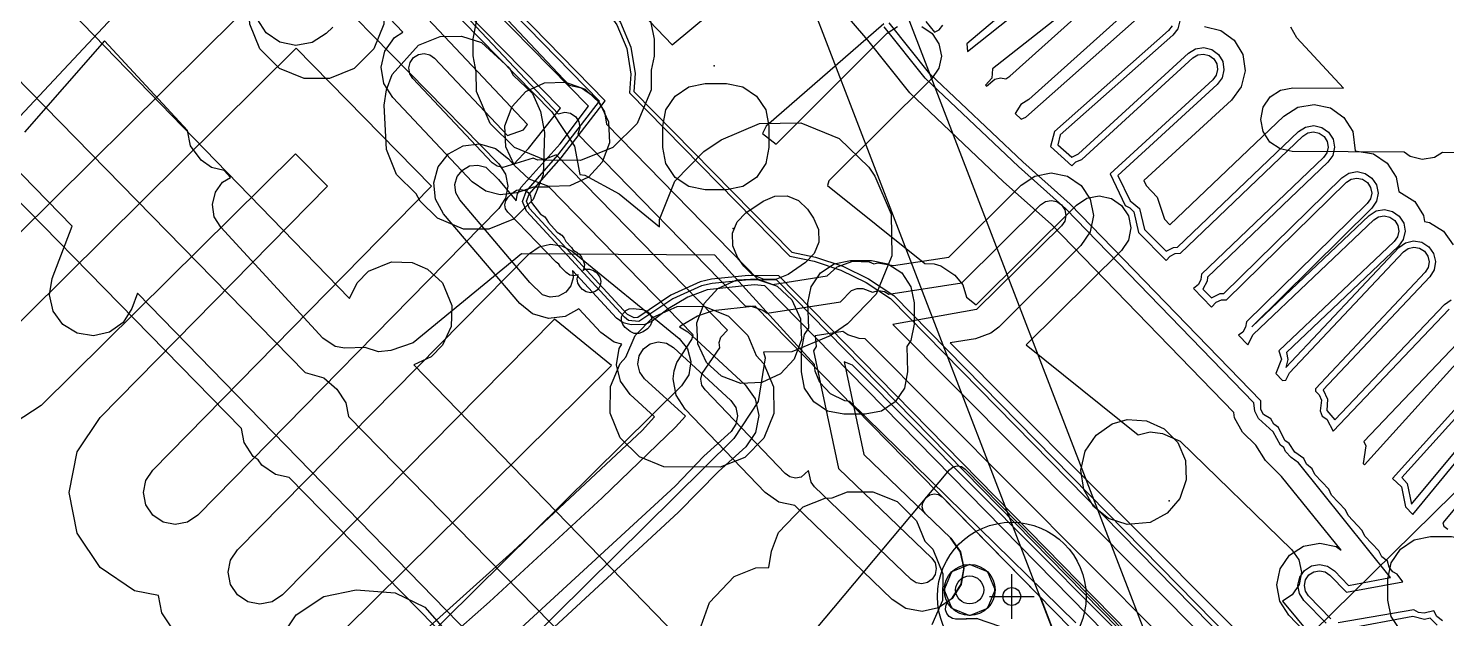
# Model space of a CAD drawing. Header units: metres. Extents: x -2677 to -840, y 169 to 1487.
# Drawn here: x -2128.6 to -2061.8, y 1042.6 to 1070.4 of the extents above; entities that cross this region are included whole.
import ezdxf

# ---------------------------------------------------------------- set-up
doc = ezdxf.new("R2010")
doc.units = ezdxf.units.M
for name, color, linetype in [('AI_GREENING_ALLOWED_ZONE', 4, 'Continuous'), ('AI_GREENING_EXCLUSIONS', 1, 'Continuous'), ('AI_GREENING_LAWN', 82, 'Continuous'), ('AI_GREENING_REJECTED', 6, 'Continuous'), ('AI_GREENING_SHRUBS', 92, 'Continuous'), ('AI_GREENING_TREES', 3, 'Continuous')]:
    doc.layers.add(name, color=color, linetype=linetype)

# ---------------------------------------------------------------- blocks, each defined once
blk = doc.blocks.new('AI_TREE')
for p, q in [((0, -0.3), (0, 0.3)), ((-0.3, 0), (0.3, 0))]:
    blk.add_line(p, q)
for radius in [1, 0.12]:
    blk.add_circle((0, 0), radius)
blk = doc.blocks.new('AI_SHRUB')
for radius in [1, 0.55]:
    blk.add_circle((0, 0), radius)

msp = doc.modelspace()

# ---------------------------------------------------------------- linework, layer by layer
at = {"layer": 'AI_GREENING_ALLOWED_ZONE'}
msp.add_lwpolyline([(-2083.885, 1042.565), (-2083.97, 1042.578), (-2084.903, 1042.553), (-2085.082, 1042.581), (-2085.24, 1042.672), (-2085.355, 1042.813), (-2085.411, 1042.985), (-2085.403, 1043.167), (-2085.33, 1043.333), (-2085.202, 1043.463), (-2085.143, 1043.503), (-2085.076, 1043.573), (-2084.709, 1044.147), (-2084.674, 1044.237), (-2084.554, 1044.909), (-2084.556, 1045.005), (-2084.702, 1045.671), (-2084.741, 1045.76), (-2085.145, 1046.339), (-2085.176, 1046.376), (-2086.355, 1047.51), (-2086.463, 1047.662), (-2086.508, 1047.844), (-2086.483, 1048.029), (-2086.392, 1048.192), (-2086.317, 1048.281), (-2086.317, 1048.281), (-2086.154, 1048.409), (-2085.953, 1048.46), (-2085.749, 1048.425), (-2085.577, 1048.31), (-2081.024, 1043.669), (-2080.915, 1043.498), (-2079.333, 1039.391)], dxfattribs=at)
at = {"layer": 'AI_GREENING_EXCLUSIONS'}
for points in [[(-2077.106, 1033.609), (-2094.992, 1080.048), (-2117.842, 1104.212), (-2118.284, 1104.204), (-2118.753, 1104.332), (-2119.436, 1104.702), (-2120.025, 1105.214), (-2120.188, 1105.54), (-2121.179, 1106.523), (-2121.615, 1107.17), (-2121.771, 1107.934), (-2121.642, 1108.649), (-2121.162, 1109.922), (-2127.615, 1146.038)], [(-2077.106, 1033.609), (-2094.992, 1080.048), (-2117.842, 1104.212), (-2118.284, 1104.204), (-2118.753, 1104.332), (-2119.436, 1104.702), (-2120.025, 1105.214), (-2120.188, 1105.54), (-2121.179, 1106.523), (-2121.615, 1107.17), (-2121.771, 1107.934), (-2121.642, 1108.649), (-2121.162, 1109.922), (-2127.615, 1146.038)], [(-2108.58, 1131.953), (-2091.805, 1083.037), (-2091.472, 1082.704), (-2091.096, 1082.119), (-2090.581, 1080.732), (-2090.352, 1080.45), (-2090.13, 1079.702), (-2090.075, 1078.923), (-2090.14, 1078.579), (-2072.857, 1033.707)], [(-2108.58, 1131.953), (-2091.805, 1083.037), (-2091.472, 1082.704), (-2091.096, 1082.119), (-2090.581, 1080.732), (-2090.352, 1080.45), (-2090.13, 1079.702), (-2090.075, 1078.923), (-2090.14, 1078.579), (-2072.857, 1033.707)], [(-2144.479, 1115.44), (-2123.201, 1093.789), (-2122.448, 1092.824), (-2121.855, 1091.593), (-2121.552, 1090.262), (-2121.551, 1089.179), (-2114.637, 1082.198), (-2113.778, 1082.124), (-2112.677, 1081.893), (-2111.612, 1081.53), (-2110.468, 1080.937), (-2101.369, 1071.55), (-2100.722, 1070.65), (-2100.233, 1069.49), (-2100.032, 1068.248), (-2100.092, 1067.403), (-2092.647, 1059.83), (-2091.529, 1059.604), (-2090.249, 1059.171), (-2089.033, 1058.579), (-2087.852, 1057.792), (-2030.968, 999.846)], [(-2144.621, 1115.3), (-2123.359, 1093.666), (-2122.606, 1092.701), (-2122.036, 1091.508), (-2121.748, 1090.22), (-2121.753, 1089.098), (-2114.727, 1082.005), (-2113.818, 1081.928), (-2112.74, 1081.703), (-2111.698, 1081.35), (-2110.612, 1080.797), (-2101.531, 1071.433), (-2100.885, 1070.533), (-2100.418, 1069.415), (-2100.229, 1068.219), (-2100.3, 1067.329), (-2092.747, 1059.646), (-2091.592, 1059.414), (-2090.336, 1058.991), (-2089.142, 1058.411), (-2087.995, 1057.652), (-2031.112, 999.707)], [(-2129.351, 1087.105), (-2119.647, 1078.479), (-2119.289, 1078.004), (-2119.289, 1078.004), (-2119.145, 1077.427), (-2119.236, 1076.839), (-2119.548, 1076.333), (-2133.866, 1061.035)], [(-2066.042, 1030.677), (-2093.351, 1058.52), (-2094.672, 1058.535), (-2096.407, 1058.364), (-2096.906, 1058.249), (-2098.246, 1057.632), (-2099.846, 1056.565), (-2100.335, 1056.618), (-2100.535, 1056.768), (-2105.15, 1061.758), (-2105.336, 1062.224), (-2105.161, 1062.695), (-2103.66, 1064.402), (-2101.702, 1066.936), (-2115.191, 1080.758)], [(-2065.802, 1030.718), (-2093.259, 1058.711), (-2094.687, 1058.734), (-2096.439, 1058.562), (-2096.962, 1058.441), (-2098.35, 1057.803), (-2099.896, 1056.759), (-2100.074, 1056.746), (-2100.388, 1056.904), (-2105.003, 1061.894), (-2105.136, 1062.227), (-2105.011, 1062.563), (-2103.506, 1064.274), (-2101.443, 1066.957), (-2115.124, 1080.976)], [(-2066.715, 1030.507), (-2093.926, 1058.251), (-2094.426, 1058.299), (-2096.639, 1058.056), (-2097.544, 1057.713), (-2098.469, 1057.17), (-2099.221, 1056.583), (-2099.578, 1056.426), (-2100.212, 1056.408), (-2100.591, 1056.499), (-2100.907, 1056.728), (-2102.981, 1058.97), (-2102.941, 1058.627), (-2103.049, 1058.252), (-2103.292, 1057.946), (-2103.633, 1057.757), (-2104.021, 1057.713), (-2104.396, 1057.82), (-2104.987, 1058.401), (-2108.281, 1062.291), (-2108.47, 1062.633), (-2108.514, 1063.02), (-2108.407, 1063.395), (-2108.164, 1063.701), (-2107.823, 1063.89), (-2107.435, 1063.934), (-2107.06, 1063.827), (-2106.469, 1063.246), (-2105.63, 1062.255), (-2105.574, 1062.58), (-2105.387, 1062.894), (-2103.557, 1064.937), (-2102.222, 1066.705), (-2115.666, 1080.389)], [(-2112.027, 1040.117), (-2105.784, 1045.731), (-2099.697, 1051.434), (-2099.116, 1052.083), (-2100.257, 1053.135), (-2100.717, 1053.766), (-2100.9, 1054.524), (-2100.78, 1055.295), (-2100.652, 1055.505), (-2101.009, 1055.59), (-2101.641, 1056.049), (-2102.675, 1057.167), (-2103.328, 1056.805), (-2104.103, 1056.716), (-2104.854, 1056.931), (-2105.464, 1057.417), (-2109.044, 1061.645), (-2109.423, 1062.328), (-2109.511, 1063.103), (-2109.296, 1063.853), (-2108.81, 1064.464), (-2108.128, 1064.842), (-2107.352, 1064.931), (-2106.602, 1064.716), (-2105.991, 1064.23), (-2105.76, 1063.957), (-2105.048, 1064.716), (-2103.537, 1066.616), (-2116.004, 1079.309)], [(-2114.397, 1079.658), (-2103.127, 1067.692), (-2102.554, 1067.57), (-2101.88, 1067.097), (-2101.466, 1066.436), (-2101.369, 1065.858), (-2094.219, 1058.527), (-2093.558, 1058.308), (-2090.987, 1058.713), (-2090.512, 1059.14), (-2089.779, 1059.41), (-2089, 1059.378), (-2088.788, 1059.281), (-2088.603, 1059.324), (-2087.861, 1059.201), (-2085.261, 1059.603), (-2081.853, 1062.985), (-2081.202, 1063.416), (-2080.436, 1063.565), (-2079.672, 1063.41), (-2079.024, 1062.974), (-2078.593, 1062.323), (-2078.444, 1061.557), (-2078.599, 1060.793), (-2079.036, 1060.145), (-2082.904, 1056.307), (-2083.274, 1056.018), (-2084.007, 1055.75), (-2085.2, 1055.565), (-2066.579, 1036.852)], [(-2134.427, 1079.227), (-2113.476, 1057.647), (-2113.124, 1058.392), (-2112.584, 1058.932), (-2111.508, 1059.38), (-2110.522, 1059.341), (-2109.799, 1059.039), (-2109.1, 1058.392), (-2108.652, 1057.316), (-2108.691, 1056.33), (-2109.1, 1055.448), (-2109.64, 1054.908), (-2110.449, 1054.529), (-2093.934, 1037.517)], [(-2115.773, 1079.222), (-2103.65, 1066.351), (-2103.333, 1066.432), (-2103.066, 1066.375), (-2102.826, 1066.206), (-2102.682, 1065.974), (-2102.636, 1065.705), (-2102.731, 1065.392), (-2094.833, 1057.295), (-2094.569, 1057.284), (-2094.021, 1057.102), (-2093.803, 1056.953), (-2090.356, 1057.496), (-2089.833, 1058.031), (-2089.577, 1058.125), (-2089.304, 1058.114), (-2088.845, 1057.955), (-2088.561, 1058.024), (-2088.292, 1057.98), (-2088.084, 1057.851), (-2084.645, 1058.383), (-2080.937, 1062.062), (-2080.71, 1062.213), (-2080.441, 1062.265), (-2080.174, 1062.211), (-2079.947, 1062.058), (-2079.796, 1061.83), (-2079.744, 1061.562), (-2079.799, 1061.295), (-2079.951, 1061.068), (-2083.949, 1057.128), (-2087.899, 1056.434), (-2067.06, 1035.492)], [(-2068.198, 1034.651), (-2089.199, 1055.756), (-2089.476, 1055.766), (-2090.014, 1055.941), (-2090.243, 1056.097), (-2091.544, 1055.892), (-2091.508, 1055.394), (-2091.626, 1055.18), (-2090.449, 1049.642), (-2086.06, 1045.422), (-2085.903, 1045.198), (-2085.845, 1044.931), (-2085.893, 1044.663), (-2086.04, 1044.433), (-2086.264, 1044.276), (-2086.531, 1044.218), (-2086.8, 1044.266), (-2087.03, 1044.413), (-2091.575, 1048.782), (-2091.731, 1049.006), (-2091.861, 1049.551), (-2092.203, 1049.245), (-2092.472, 1049.198), (-2092.739, 1049.257), (-2092.962, 1049.413), (-2096.734, 1053.347), (-2096.881, 1053.577), (-2096.929, 1053.846), (-2096.87, 1054.113), (-2096.044, 1055.332), (-2096.069, 1055.575), (-2095.992, 1055.837), (-2095.684, 1056.163), (-2103.74, 1064.422), (-2104.33, 1064.172), (-2104.603, 1064.17), (-2104.83, 1064.262), (-2106.264, 1063.823), (-2106.53, 1063.883), (-2106.753, 1064.041), (-2110.496, 1068.003), (-2110.641, 1068.235), (-2110.687, 1068.504), (-2110.626, 1068.77), (-2110.468, 1068.993), (-2110.236, 1069.138), (-2109.967, 1069.184), (-2109.701, 1069.123), (-2109.478, 1068.965), (-2106.043, 1065.329), (-2105.279, 1065.588), (-2105.095, 1065.843), (-2116.32, 1077.762)], [(-2103.692, 1037.602), (-2123.458, 1057.897), (-2123.731, 1057.176), (-2124.144, 1056.514), (-2124.78, 1056.061), (-2125.54, 1055.885), (-2126.31, 1056.014), (-2126.971, 1056.427), (-2127.425, 1057.062), (-2127.6, 1057.823), (-2127.472, 1058.592), (-2126.538, 1061.059), (-2140.679, 1075.579)], [(-2112.399, 1075.058), (-2103.948, 1066.438), (-2102.889, 1064.828), (-2102.627, 1063.495), (-2102.39, 1063.464), (-2100.78, 1062.585), (-2098.873, 1061.032), (-2098.877, 1061.363), (-2098.151, 1063.174), (-2096.788, 1064.569), (-2095.972, 1065.128), (-2094.178, 1065.895), (-2092.227, 1065.918), (-2090.416, 1065.192), (-2089.021, 1063.829), (-2088.734, 1063.41), (-2087.967, 1061.616), (-2087.944, 1059.665), (-2088.67, 1057.854), (-2090.033, 1056.459), (-2090.849, 1055.9), (-2092.643, 1055.133), (-2093.979, 1055.117), (-2093.908, 1054.85), (-2094.241, 1052.796), (-2095.381, 1051.056), (-2251.235, 896.996)], [(-2103.285, 1074.837), (-2098.281, 1069.593), (-2095.688, 1071.759)], [(-2068.206, 1041.665), (-2069.249, 1042.739), (-2069.673, 1043.394), (-2069.814, 1044.161), (-2069.651, 1044.924), (-2069.208, 1045.567), (-2068.553, 1045.991), (-2067.786, 1046.132), (-2067.023, 1045.969), (-2066.786, 1045.805), (-2069.589, 1049.271), (-2070.339, 1050.029), (-2070.796, 1050.748), (-2071.432, 1051.355), (-2071.807, 1052.039), (-2071.833, 1052.277), (-2080.438, 1061.148), (-2082.674, 1063.146), (-2087.095, 1067.327), (-2089.075, 1069.81), (-2093.395, 1074.866)], [(-2078.696, 1074.478), (-2084.406, 1069.647), (-2084.384, 1069.279), (-2080.336, 1072.495)], [(-2079.471, 1071.395), (-2083.197, 1068.465), (-2083.234, 1068.032), (-2083.526, 1067.688), (-2083.484, 1067.649), (-2083.086, 1067.983), (-2082.819, 1068.04), (-2082.579, 1067.996), (-2082.379, 1068.112), (-2076.653, 1073.262)], [(-2132.573, 1057.234), (-2117.025, 1072.624), (-2116.535, 1072.947), (-2115.958, 1073.058), (-2115.383, 1072.939), (-2114.898, 1072.608), (-2106.447, 1063.988), (-2106.129, 1063.505), (-2106.018, 1062.937), (-2106.129, 1062.37), (-2106.447, 1061.887), (-2120.622, 1047.449), (-2121.109, 1047.125), (-2121.109, 1047.125), (-2121.683, 1047.011), (-2122.257, 1047.125), (-2122.743, 1047.451), (-2123.068, 1047.938), (-2123.182, 1048.512), (-2123.067, 1049.086), (-2122.742, 1049.572), (-2109.619, 1062.938), (-2115.985, 1069.432), (-2130.463, 1055.102)], [(-2075.717, 1072.221), (-2081.496, 1067.024), (-2081.873, 1066.787), (-2082.125, 1066.36), (-2081.848, 1066.094), (-2081.632, 1066.187), (-2075.839, 1071.317)], [(-2132.893, 1071.87), (-2115.563, 1054.172), (-2114.689, 1053.919), (-2114.07, 1053.384), (-2113.644, 1052.732), (-2113.522, 1052.087), (-2095.219, 1033.395)], [(-2069.615, 1034.233), (-2089.789, 1054.506), (-2090.19, 1054.676), (-2089.261, 1050.303), (-2085.159, 1046.359), (-2084.712, 1045.719), (-2084.545, 1044.957), (-2084.682, 1044.189), (-2085.103, 1043.532), (-2085.743, 1043.085), (-2086.505, 1042.918), (-2087.274, 1043.055), (-2087.931, 1043.476), (-2092.515, 1047.901), (-2093.261, 1048.066), (-2093.901, 1048.513), (-2097.673, 1052.447), (-2098.093, 1053.105), (-2098.229, 1053.874), (-2098.184, 1054.252), (-2098.06, 1054.636), (-2097.356, 1055.719), (-2097.289, 1055.946), (-2104.071, 1062.899), (-2104.818, 1062.893), (-2105.603, 1062.628), (-2106.377, 1062.527), (-2107.061, 1062.697), (-2107.698, 1063.149), (-2111.441, 1067.11), (-2111.856, 1067.771), (-2111.986, 1068.541), (-2111.812, 1069.301), (-2111.36, 1069.938), (-2110.969, 1070.184), (-2112.207, 1071.498)], [(-2114.266, 1070.423), (-2114.578, 1070.121), (-2115.234, 1069.698), (-2116.001, 1069.558), (-2116.764, 1069.722), (-2117.406, 1070.166), (-2117.829, 1070.822)], [(-2088.312, 1070.591), (-2093.861, 1065.761), (-2094.025, 1065.423), (-2093.385, 1064.91), (-2088.164, 1070.137), (-2087.676, 1070.46)], [(-2067.274, 1042.571), (-2068.317, 1043.644), (-2068.465, 1043.874), (-2068.515, 1044.142), (-2068.457, 1044.409), (-2068.302, 1044.634), (-2068.073, 1044.783), (-2067.805, 1044.832), (-2067.537, 1044.775), (-2067.313, 1044.62), (-2066.532, 1043.816), (-2063.877, 1044.315), (-2064.149, 1044.675), (-2064.353, 1044.787), (-2064.524, 1045.001), (-2064.598, 1045.276), (-2064.871, 1045.492), (-2065.001, 1045.764), (-2065.66, 1046.462), (-2065.788, 1046.732), (-2066.446, 1047.428), (-2066.576, 1047.7), (-2067.234, 1048.397), (-2067.363, 1048.668), (-2068.021, 1049.365), (-2068.15, 1049.636), (-2068.415, 1049.849), (-2068.544, 1050.121), (-2068.958, 1050.418), (-2069.235, 1050.831), (-2069.43, 1050.959), (-2069.725, 1051.573), (-2069.946, 1051.734), (-2070.097, 1051.982), (-2070.436, 1052.19), (-2070.567, 1052.429), (-2070.559, 1052.831), (-2079.536, 1062.085), (-2081.774, 1064.085), (-2086.156, 1068.226), (-2088.071, 1070.635)], [(-2086.335, 1070.7), (-2085.935, 1070.195), (-2085.712, 1070.302), (-2085.54, 1070.522)], [(-2074.377, 1070.732), (-2074.476, 1070.355), (-2074.712, 1070.044), (-2080.011, 1065.352), (-2080.127, 1064.892), (-2079.47, 1064.306), (-2079.15, 1064.459), (-2073.974, 1069.2), (-2073.64, 1069.403), (-2073.255, 1069.462), (-2072.876, 1069.369), (-2072.561, 1069.138), (-2072.359, 1068.805), (-2072.3, 1068.419), (-2072.392, 1068.04), (-2072.623, 1067.726), (-2077.293, 1063.448), (-2076.722, 1062.243), (-2076.284, 1061.885), (-2076.038, 1060.907), (-2075.029, 1059.874), (-2074.675, 1060.056), (-2074.491, 1060.07), (-2068.785, 1065.516), (-2068.456, 1065.725), (-2068.071, 1065.792), (-2067.69, 1065.707), (-2067.371, 1065.483), (-2067.162, 1065.153), (-2067.095, 1064.769), (-2067.18, 1064.388), (-2067.404, 1064.069), (-2073.079, 1058.653), (-2073.093, 1058.469), (-2073.3, 1058.095), (-2072.893, 1057.675), (-2072.484, 1057.882), (-2072.3, 1057.885), (-2066.744, 1063.336), (-2066.418, 1063.55), (-2066.034, 1063.623), (-2065.652, 1063.543), (-2065.33, 1063.323), (-2065.116, 1062.996), (-2065.044, 1062.613), (-2065.124, 1062.231), (-2065.343, 1061.909), (-2070.98, 1056.32), (-2065.457, 1061.565), (-2065.127, 1061.773), (-2064.742, 1061.839), (-2064.362, 1061.753), (-2064.043, 1061.528), (-2063.835, 1061.198), (-2063.768, 1060.814), (-2063.854, 1060.433), (-2064.08, 1060.114), (-2069.35, 1055.11), (-2069.298, 1054.775), (-2069.389, 1054.4), (-2064.065, 1060.049), (-2063.747, 1060.275), (-2063.367, 1060.362), (-2062.982, 1060.298), (-2062.652, 1060.091), (-2062.425, 1059.773), (-2062.338, 1059.393), (-2062.403, 1059.008), (-2062.61, 1058.677), (-2067.633, 1053.348), (-2067.419, 1052.912), (-2067.457, 1052.375), (-2067.075, 1051.941), (-2061.914, 1057.361), (-2061.595, 1057.586)], [(-2086.528, 1070.456), (-2086.043, 1070.129), (-2085.72, 1069.641), (-2085.608, 1069.066), (-2085.724, 1068.493), (-2086.051, 1068.008), (-2090.9, 1063.197), (-2090.975, 1062.977), (-2086.385, 1059.294), (-2085.948, 1059.282), (-2085.633, 1059.185), (-2084.971, 1058.75), (-2084.594, 1058.302), (-2084.42, 1057.718), (-2083.967, 1057.354), (-2079.238, 1062.046), (-2078.75, 1062.369), (-2078.176, 1062.481), (-2077.602, 1062.364), (-2077.117, 1062.037), (-2076.794, 1061.549), (-2076.682, 1060.975), (-2076.798, 1060.401), (-2077.125, 1059.916), (-2081.612, 1055.464), (-2076.337, 1051.232), (-2075.778, 1051.374), (-2075.199, 1051.29), (-2074.362, 1050.935), (-2069.107, 1045.823), (-2068.777, 1045.34), (-2068.656, 1044.768), (-2068.764, 1044.192), (-2069.084, 1043.702), (-2069.537, 1043.392), (-2065.397, 1038.411)], [(-2067.489, 1042.362), (-2068.532, 1043.435), (-2068.744, 1043.763), (-2068.815, 1044.147), (-2068.733, 1044.528), (-2068.511, 1044.849), (-2068.184, 1045.062), (-2067.8, 1045.132), (-2067.419, 1045.05), (-2067.097, 1044.829), (-2066.429, 1044.141), (-2064.46, 1044.51), (-2068.794, 1049.918), (-2069.128, 1050.171), (-2069.4, 1050.45), (-2069.474, 1050.636), (-2069.64, 1050.744), (-2069.975, 1051.37), (-2070.666, 1051.997), (-2070.853, 1052.339), (-2070.891, 1052.742), (-2079.744, 1061.869), (-2081.982, 1063.868), (-2086.372, 1068.018), (-2088.303, 1070.445)], [(-2074.745, 1070.486), (-2074.911, 1070.269), (-2080.286, 1065.509), (-2080.476, 1064.801), (-2079.461, 1063.895), (-2079.274, 1064.086), (-2078.992, 1064.193), (-2073.771, 1068.979), (-2073.538, 1069.121), (-2073.268, 1069.162), (-2073.003, 1069.097), (-2072.782, 1068.936), (-2072.641, 1068.702), (-2072.599, 1068.432), (-2072.664, 1068.167), (-2072.826, 1067.947), (-2077.659, 1063.519), (-2076.95, 1062.022), (-2076.726, 1061.923), (-2076.538, 1061.725), (-2076.317, 1060.764), (-2075.02, 1059.435), (-2074.839, 1059.645), (-2074.595, 1059.767), (-2074.352, 1059.785), (-2068.578, 1065.299), (-2068.347, 1065.445), (-2068.078, 1065.492), (-2067.812, 1065.433), (-2067.588, 1065.276), (-2067.442, 1065.045), (-2067.395, 1064.776), (-2067.454, 1064.51), (-2067.612, 1064.286), (-2073.363, 1058.793), (-2073.382, 1058.55), (-2073.505, 1058.306), (-2073.736, 1058.115), (-2072.89, 1057.24), (-2072.671, 1057.481), (-2072.421, 1057.589), (-2072.176, 1057.593), (-2066.534, 1063.122), (-2066.305, 1063.272), (-2066.037, 1063.323), (-2065.77, 1063.267), (-2065.544, 1063.113), (-2065.395, 1062.884), (-2065.344, 1062.616), (-2065.4, 1062.349), (-2065.554, 1062.123), (-2071.246, 1056.546), (-2071.279, 1056.304), (-2071.416, 1056.068), (-2071.61, 1055.92), (-2071.174, 1055.472), (-2070.928, 1055.956), (-2065.25, 1061.347), (-2065.019, 1061.493), (-2064.75, 1061.539), (-2064.484, 1061.479), (-2064.261, 1061.321), (-2064.115, 1061.09), (-2064.068, 1060.821), (-2064.129, 1060.555), (-2064.286, 1060.332), (-2069.713, 1055.179), (-2069.597, 1054.788), (-2069.852, 1054.112), (-2069.536, 1053.788), (-2069.381, 1053.805), (-2069.217, 1054.145), (-2063.847, 1059.843), (-2063.624, 1060.001), (-2063.358, 1060.063), (-2063.089, 1060.017), (-2062.857, 1059.872), (-2062.699, 1059.65), (-2062.638, 1059.384), (-2062.683, 1059.114), (-2062.828, 1058.883), (-2067.991, 1053.405), (-2067.984, 1053.288), (-2067.814, 1053.112), (-2067.714, 1052.858), (-2067.768, 1052.357), (-2067.669, 1052.113), (-2067.452, 1051.971), (-2067.15, 1051.401), (-2061.697, 1057.155)], [(-2073.211, 1070.461), (-2072.453, 1070.275), (-2071.824, 1069.814), (-2071.419, 1069.147), (-2071.3, 1068.375), (-2071.486, 1067.617), (-2071.948, 1066.988), (-2076.073, 1063.209), (-2075.958, 1062.965), (-2075.439, 1062.42), (-2075.105, 1061.383), (-2074.845, 1061.117), (-2069.475, 1066.24), (-2068.816, 1066.658), (-2068.048, 1066.792), (-2067.286, 1066.622), (-2066.648, 1066.173), (-2066.229, 1065.514), (-2066.127, 1064.603), (-2065.261, 1064.463), (-2064.616, 1064.023), (-2064.189, 1063.37), (-2064.06, 1062.691), (-2063.318, 1062.217), (-2062.901, 1061.557), (-2062.852, 1061.27), (-2062.627, 1061.233), (-2061.966, 1060.818), (-2061.513, 1060.183)], [(-2060.465, 1064.508), (-2062.005, 1064.519), (-2062.382, 1064.287), (-2062.96, 1064.194), (-2063.529, 1064.33), (-2063.809, 1064.533), (-2069.082, 1064.572), (-2069.656, 1064.691), (-2070.14, 1065.019), (-2070.461, 1065.508), (-2070.571, 1066.083), (-2070.453, 1066.657), (-2070.124, 1067.141), (-2069.635, 1067.462), (-2069.06, 1067.572), (-2066.675, 1067.554), (-2068.866, 1069.918), (-2069.151, 1070.43)], [(-2079.274, 1042.387), (-2089.913, 1052.807), (-2090.159, 1052.84), (-2090.835, 1053.156), (-2091.33, 1053.695), (-2091.556, 1054.237), (-2091.589, 1054.544), (-2096.282, 1059.691), (-2105.374, 1059.759), (-2110.476, 1055.561), (-2111.534, 1055.204), (-2112.115, 1055.134), (-2112.746, 1055.345), (-2113.697, 1055.308), (-2114.146, 1055.396), (-2114.738, 1055.79), (-2119.539, 1061.004), (-2119.844, 1061.503), (-2119.934, 1062.082), (-2119.796, 1062.651), (-2119.451, 1063.123), (-2119.078, 1063.351), (-2119.381, 1063.68), (-2119.984, 1063.813), (-2120.457, 1064.157), (-2120.962, 1064.837), (-2121.11, 1065.556), (-2125.008, 1069.786), (-2128.78, 1065.485)], [(-2100.376, 1032.944), (-2116.319, 1049.227), (-2116.964, 1049.36), (-2117.609, 1049.799), (-2117.777, 1050.055), (-2118.014, 1050.216), (-2118.444, 1050.867), (-2118.57, 1051.525), (-2135.115, 1068.422)], [(-2121.229, 1041.223), (-2122.314, 1042.844), (-2122.479, 1043.669), (-2123.599, 1043.893), (-2125.22, 1044.978), (-2126.303, 1046.601), (-2126.682, 1048.514), (-2126.3, 1050.428), (-2125.215, 1052.049), (-2114.521, 1062.939), (-2116.023, 1064.47), (-2128.001, 1052.614), (-2129.628, 1051.539)], [(-2255.837, 901.586), (-2101.143, 1054.497), (-2103.828, 1056.685), (-2116.635, 1043.702), (-2117.121, 1043.376), (-2117.695, 1043.262), (-2118.269, 1043.375), (-2118.756, 1043.7), (-2119.082, 1044.186), (-2119.197, 1044.76), (-2119.083, 1045.334), (-2118.758, 1045.821), (-2105.006, 1059.763), (-2104.554, 1060.077), (-2104.019, 1060.207), (-2103.474, 1060.136), (-2102.99, 1059.872), (-2097.955, 1055.769), (-2097.563, 1055.282), (-2097.404, 1054.679), (-2097.504, 1054.063), (-2097.846, 1053.541), (-2253.718, 899.462)], [(-2067.763, 1030.148), (-2094.376, 1057.282), (-2096.37, 1057.074), (-2097.085, 1056.825), (-2097.896, 1056.351), (-2097.939, 1056.316), (-2097.547, 1056.077), (-2094.847, 1053.589), (-2094.374, 1052.93), (-2094.202, 1052.137), (-2094.36, 1051.341), (-2094.82, 1050.673), (-2096.096, 1049.511), (-2097.987, 1047.585), (-2105.092, 1041.017)], [(-2073.799, 1036.349), (-2053.924, 1055.896)], [(-2060.683, 1056.189), (-2065.706, 1050.913), (-2065.625, 1050.709), (-2065.747, 1049.888), (-2065.678, 1049.816), (-2060.491, 1055.563)], [(-2114.983, 1036.205), (-2106.886, 1043.373), (-2101.578, 1048.259), (-2098.125, 1051.585), (-2097.663, 1052.104), (-2099.58, 1053.87), (-2099.81, 1054.186), (-2099.901, 1054.565), (-2099.841, 1054.95), (-2099.638, 1055.284), (-2099.322, 1055.513), (-2098.943, 1055.605), (-2098.557, 1055.545), (-2098.224, 1055.341), (-2095.525, 1052.854), (-2095.288, 1052.524), (-2095.202, 1052.128), (-2095.281, 1051.73), (-2095.511, 1051.396), (-2096.797, 1050.225), (-2098.145, 1048.812), (-2107.557, 1040.145)], [(-2059.452, 1054.625), (-2064.369, 1049.176), (-2063.937, 1048.787), (-2063.757, 1047.835), (-2063.41, 1047.485), (-2058.312, 1053.686)], [(-2059.229, 1054.424), (-2063.926, 1049.22), (-2063.677, 1048.937), (-2063.465, 1047.967), (-2058.542, 1053.878)], [(-2057.236, 1052.791), (-2061.987, 1047.085), (-2061.951, 1046.931), (-2061.754, 1046.787)], [(-2096.92, 1042.235), (-2096.531, 1043.333), (-2095.371, 1044.555), (-2094.341, 1044.962), (-2093.729, 1044.978), (-2093.61, 1045.752), (-2093.271, 1046.627), (-2092.111, 1047.849), (-2091.081, 1048.256), (-2090.748, 1048.265), (-2090.025, 1048.553), (-2088.837, 1048.553), (-2087.684, 1048.085), (-2086.778, 1047.179), (-2086.38, 1046.23), (-2086.011, 1045.841), (-2085.543, 1044.688), (-2085.557, 1043.43), (-2086.049, 1042.29)], [(-2084.921, 1042.552), (-2083.927, 1042.579), (-2082.877, 1042.227)], [(-2062.011, 1042.476), (-2062.283, 1042.679), (-2062.423, 1042.946), (-2062.874, 1042.83), (-2063.144, 1042.866), (-2063.356, 1042.988), (-2066.916, 1042.374)], [(-2062.254, 1042.264), (-2062.594, 1042.599), (-2062.854, 1042.53), (-2063.401, 1042.674), (-2066.587, 1042.076)]]:
    msp.add_lwpolyline(points, dxfattribs=at)
for points in [[(-2111.985, 1073.551), (-2111.83, 1072.832), (-2111.791, 1072.115), (-2111.868, 1070.57), (-2112.338, 1069.405), (-2113.26, 1068.483), (-2114.425, 1068.013), (-2115.613, 1068.013), (-2116.778, 1068.483), (-2117.7, 1069.405), (-2118.17, 1070.57), (-2118.298, 1072.389), (-2118.168, 1073.387), (-2117.829, 1074.262), (-2116.669, 1075.484), (-2115.639, 1075.891), (-2114.645, 1075.918), (-2113.595, 1075.566), (-2112.371, 1074.407), (-2111.985, 1073.551)], [(-2101.608, 1073.562), (-2100.311, 1072.694), (-2099.443, 1071.397), (-2099.139, 1069.866), (-2099.139, 1069.06), (-2099.27, 1068.401), (-2099.27, 1067.476), (-2099.933, 1065.89), (-2101.077, 1064.767), (-2102.599, 1064.147), (-2104.26, 1064.163), (-2105.705, 1064.767), (-2106.849, 1065.89), (-2107.496, 1067.399), (-2107.512, 1068.319), (-2107.661, 1069.069), (-2107.661, 1069.871), (-2107.357, 1071.402), (-2106.489, 1072.699), (-2105.192, 1073.567), (-2103.661, 1073.871), (-2103.139, 1073.866), (-2101.608, 1073.562)], [(-2107.262, 1069.71), (-2105.937, 1068.499), (-2105.771, 1068.163), (-2104.868, 1067.308), (-2104.482, 1066.452), (-2104.3, 1065.463), (-2104.365, 1063.471), (-2104.835, 1062.306), (-2105.757, 1061.384), (-2106.922, 1060.914), (-2108.11, 1060.914), (-2109.342, 1061.429), (-2110.152, 1062.239), (-2110.344, 1062.575), (-2111.266, 1063.497), (-2111.736, 1064.662), (-2111.851, 1066.752), (-2111.734, 1067.479), (-2111.473, 1068.203), (-2110.235, 1069.576), (-2109.205, 1069.983), (-2108.211, 1070.01), (-2107.262, 1069.71)], [(-2101.24, 1064.987), (-2101.581, 1064.07), (-2102.228, 1063.371), (-2103.11, 1062.962), (-2104.096, 1062.923), (-2105.013, 1063.264), (-2105.712, 1063.911), (-2106.121, 1064.793), (-2106.16, 1065.779), (-2105.819, 1066.696), (-2105.172, 1067.395), (-2104.29, 1067.804), (-2103.304, 1067.843), (-2102.387, 1067.502), (-2101.688, 1066.855), (-2101.279, 1065.973), (-2101.24, 1064.987)], [(-2094.962, 1062.919), (-2095.727, 1062.767), (-2096.727, 1062.767), (-2097.492, 1062.919), (-2098.141, 1063.353), (-2098.575, 1064.002), (-2098.727, 1064.767), (-2098.727, 1065.767), (-2098.575, 1066.532), (-2098.141, 1067.181), (-2097.492, 1067.615), (-2096.727, 1067.767), (-2095.727, 1067.767), (-2094.962, 1067.615), (-2094.313, 1067.181), (-2093.879, 1066.532), (-2093.727, 1065.767), (-2093.727, 1064.767), (-2093.879, 1064.002), (-2094.313, 1063.353), (-2094.962, 1062.919)], [(-2095.43, 1060.134), (-2095.436, 1060.72), (-2095.219, 1061.263), (-2094.81, 1061.681), (-2093.994, 1062.241), (-2093.456, 1062.471), (-2092.87, 1062.477), (-2092.327, 1062.26), (-2091.909, 1061.851), (-2091.621, 1061.432), (-2091.391, 1060.894), (-2091.385, 1060.308), (-2091.602, 1059.765), (-2092.011, 1059.347), (-2092.827, 1058.787), (-2093.365, 1058.557), (-2093.951, 1058.551), (-2094.494, 1058.768), (-2094.913, 1059.177), (-2095.2, 1059.596), (-2095.43, 1060.134)], [(-2086.89, 1057.44), (-2086.89, 1056.44), (-2087.042, 1055.675), (-2087.236, 1055.384), (-2087.199, 1054.197), (-2087.351, 1053.432), (-2087.785, 1052.783), (-2088.434, 1052.349), (-2089.199, 1052.197), (-2090.199, 1052.197), (-2090.964, 1052.349), (-2091.613, 1052.783), (-2092.047, 1053.432), (-2092.199, 1054.197), (-2092.199, 1055.197), (-2092.047, 1055.962), (-2091.853, 1056.253), (-2091.89, 1057.44), (-2091.738, 1058.205), (-2091.304, 1058.854), (-2090.655, 1059.288), (-2089.89, 1059.44), (-2088.89, 1059.44), (-2088.125, 1059.288), (-2087.476, 1058.854), (-2087.042, 1058.205), (-2086.89, 1057.44)], [(-2092.195, 1055.714), (-2092.536, 1054.797), (-2093.183, 1054.098), (-2094.065, 1053.689), (-2095.051, 1053.65), (-2095.968, 1053.991), (-2096.667, 1054.638), (-2097.076, 1055.52), (-2097.115, 1056.506), (-2096.774, 1057.423), (-2096.127, 1058.122), (-2095.245, 1058.531), (-2094.259, 1058.57), (-2093.342, 1058.229), (-2092.643, 1057.582), (-2092.234, 1056.7), (-2092.195, 1055.714)], [(-2096.787, 1057.282), (-2095.634, 1056.814), (-2094.728, 1055.908), (-2094.33, 1054.959), (-2093.961, 1054.57), (-2093.507, 1053.487), (-2093.493, 1052.229), (-2093.961, 1051.076), (-2094.867, 1050.17), (-2096.02, 1049.702), (-2098.676, 1049.724), (-2099.829, 1050.192), (-2100.735, 1051.098), (-2101.203, 1052.251), (-2101.189, 1053.509), (-2100.735, 1054.592), (-2100.463, 1054.883), (-2100.034, 1055.908), (-2099.185, 1056.776), (-2098.045, 1057.268), (-2096.787, 1057.282)], [(-2074.472, 1050.864), (-2074.11, 1050.022), (-2074.076, 1049.107), (-2074.375, 1048.241), (-2074.967, 1047.541), (-2075.772, 1047.103), (-2076.863, 1047.002), (-2077.735, 1047.285), (-2078.445, 1047.863), (-2078.898, 1048.66), (-2079.033, 1049.566), (-2078.832, 1050.46), (-2078.321, 1051.22), (-2077.57, 1051.745), (-2076.863, 1051.946), (-2075.949, 1051.896), (-2075.114, 1051.518), (-2074.472, 1050.864)], [(-2060.815, 1041.592), (-2061.58, 1041.44), (-2062.58, 1041.44), (-2063.345, 1041.592), (-2063.994, 1042.026), (-2064.428, 1042.675), (-2064.58, 1043.44), (-2064.58, 1044.44), (-2064.428, 1045.205), (-2063.994, 1045.854), (-2063.345, 1046.288), (-2062.58, 1046.44), (-2061.58, 1046.44), (-2060.815, 1046.288), (-2060.166, 1045.854), (-2059.732, 1045.205), (-2059.58, 1044.44), (-2059.58, 1043.44), (-2059.732, 1042.675), (-2060.166, 1042.026), (-2060.815, 1041.592)], [(-2108.892, 1041.945), (-2108.382, 1040.47), (-2108.423, 1038.38), (-2108.943, 1037.084), (-2109.47, 1036.497), (-2109.738, 1035.885), (-2110.867, 1034.772), (-2112.369, 1034.156), (-2114.011, 1034.168), (-2115.455, 1034.772), (-2116.584, 1035.885), (-2117.232, 1037.435), (-2117.159, 1039.927), (-2116.855, 1041.458), (-2115.987, 1042.755), (-2114.69, 1043.623), (-2113.159, 1043.927), (-2111.332, 1043.794), (-2109.928, 1043.112), (-2108.892, 1041.945)]]:
    msp.add_lwpolyline(points, close=True, dxfattribs=at)
at = {"layer": 'AI_GREENING_LAWN'}
for points in [[(-2105.418, 1062.79), (-2105.228, 1062.751), (-2105.067, 1062.642), (-2104.96, 1062.48), (-2104.923, 1062.289), (-2104.923, 1062.217), (-2104.901, 1062.171), (-2104.477, 1061.627), (-2104.45, 1061.601), (-2104.41, 1061.582), (-2104.275, 1061.489), (-2104.178, 1061.358), (-2104.108, 1061.222), (-2103.7, 1060.779), (-2103.547, 1060.679), (-2103.551, 1060.674), (-2103.484, 1060.636), (-2103.367, 1060.486), (-2103.291, 1060.339), (-2103.025, 1060.05), (-2102.951, 1059.93), (-2102.91, 1059.914), (-2102.731, 1059.797), (-2102.734, 1059.791), (-2102.668, 1059.753), (-2102.551, 1059.604), (-2102.47, 1059.446), (-2102.416, 1059.252), (-2102.443, 1059.052), (-2102.488, 1058.976), (-2102.387, 1059.027), (-2102.18, 1059.037), (-2101.987, 1058.962), (-2101.915, 1058.914), (-2101.918, 1058.909), (-2101.852, 1058.87), (-2101.734, 1058.721), (-2101.697, 1058.649), (-2101.643, 1058.455), (-2101.671, 1058.255), (-2101.775, 1058.082), (-2101.939, 1057.964), (-2102.136, 1057.921), (-2102.334, 1057.959), (-2102.501, 1058.073), (-2102.62, 1058.195), (-2102.73, 1058.37), (-2102.76, 1058.575), (-2102.707, 1058.764), (-2102.711, 1058.761), (-2102.908, 1058.718), (-2103.107, 1058.756), (-2103.274, 1058.87), (-2103.543, 1059.147), (-2103.621, 1059.273), (-2103.752, 1059.363), (-2106.024, 1061.708), (-2106.13, 1061.872), (-2106.165, 1062.064), (-2106.124, 1062.254), (-2106.013, 1062.415), (-2105.771, 1062.649), (-2105.608, 1062.755), (-2105.418, 1062.79)], [(-2100.26, 1056.099), (-2100.494, 1056.29), (-2100.612, 1056.429), (-2100.672, 1056.601), (-2100.667, 1056.783), (-2100.597, 1056.951), (-2100.472, 1057.083), (-2100.307, 1057.161), (-2100.126, 1057.175), (-2099.686, 1057.129), (-2099.495, 1057.068), (-2099.343, 1056.937), (-2099.255, 1056.757), (-2099.244, 1056.557), (-2099.313, 1056.369), (-2099.45, 1056.223), (-2099.655, 1056.078), (-2099.853, 1055.995), (-2100.068, 1056.002), (-2100.26, 1056.099)], [(-2083.433, 1043.087), (-2083.407, 1043.126), (-2083.093, 1043.883), (-2083.084, 1043.929), (-2083.093, 1043.974), (-2083.407, 1044.732), (-2083.433, 1044.77), (-2083.471, 1044.796), (-2084.229, 1045.11), (-2084.274, 1045.119), (-2084.32, 1045.11), (-2085.077, 1044.796), (-2085.116, 1044.77), (-2085.142, 1044.732), (-2085.455, 1043.974), (-2085.464, 1043.929), (-2085.455, 1043.883), (-2085.142, 1043.126), (-2085.116, 1043.087), (-2085.077, 1043.061), (-2084.32, 1042.747), (-2084.274, 1042.738), (-2084.229, 1042.747), (-2083.471, 1043.061), (-2083.433, 1043.087)]]:
    msp.add_lwpolyline(points, close=True, dxfattribs=at)
msp.add_lwpolyline([(-2109.13, 1021.067), (-2085.219, 1049.59), (-2085.056, 1049.718), (-2084.856, 1049.769), (-2084.856, 1049.769), (-2084.652, 1049.734), (-2084.479, 1049.619), (-2066.095, 1030.874)], dxfattribs=at)
at = {"layer": 'AI_GREENING_REJECTED'}
for p in [(-2096.3, 1068.6), (-2095.41, 1060.95), (-2074.88, 1048.12)]:
    msp.add_point(p, dxfattribs=at)

# ---------------------------------------------------------------- block references
at = {"layer": 'AI_GREENING_SHRUBS', "xscale": 1.2, "yscale": 1.2}
msp.add_blockref('AI_SHRUB', (-2084.274, 1043.929), dxfattribs=at)
at = {"layer": 'AI_GREENING_TREES', "xscale": 3.5, "yscale": 3.5}
msp.add_blockref('AI_TREE', (-2082.293, 1043.619), dxfattribs=at)

doc.saveas('drawing.dxf')
